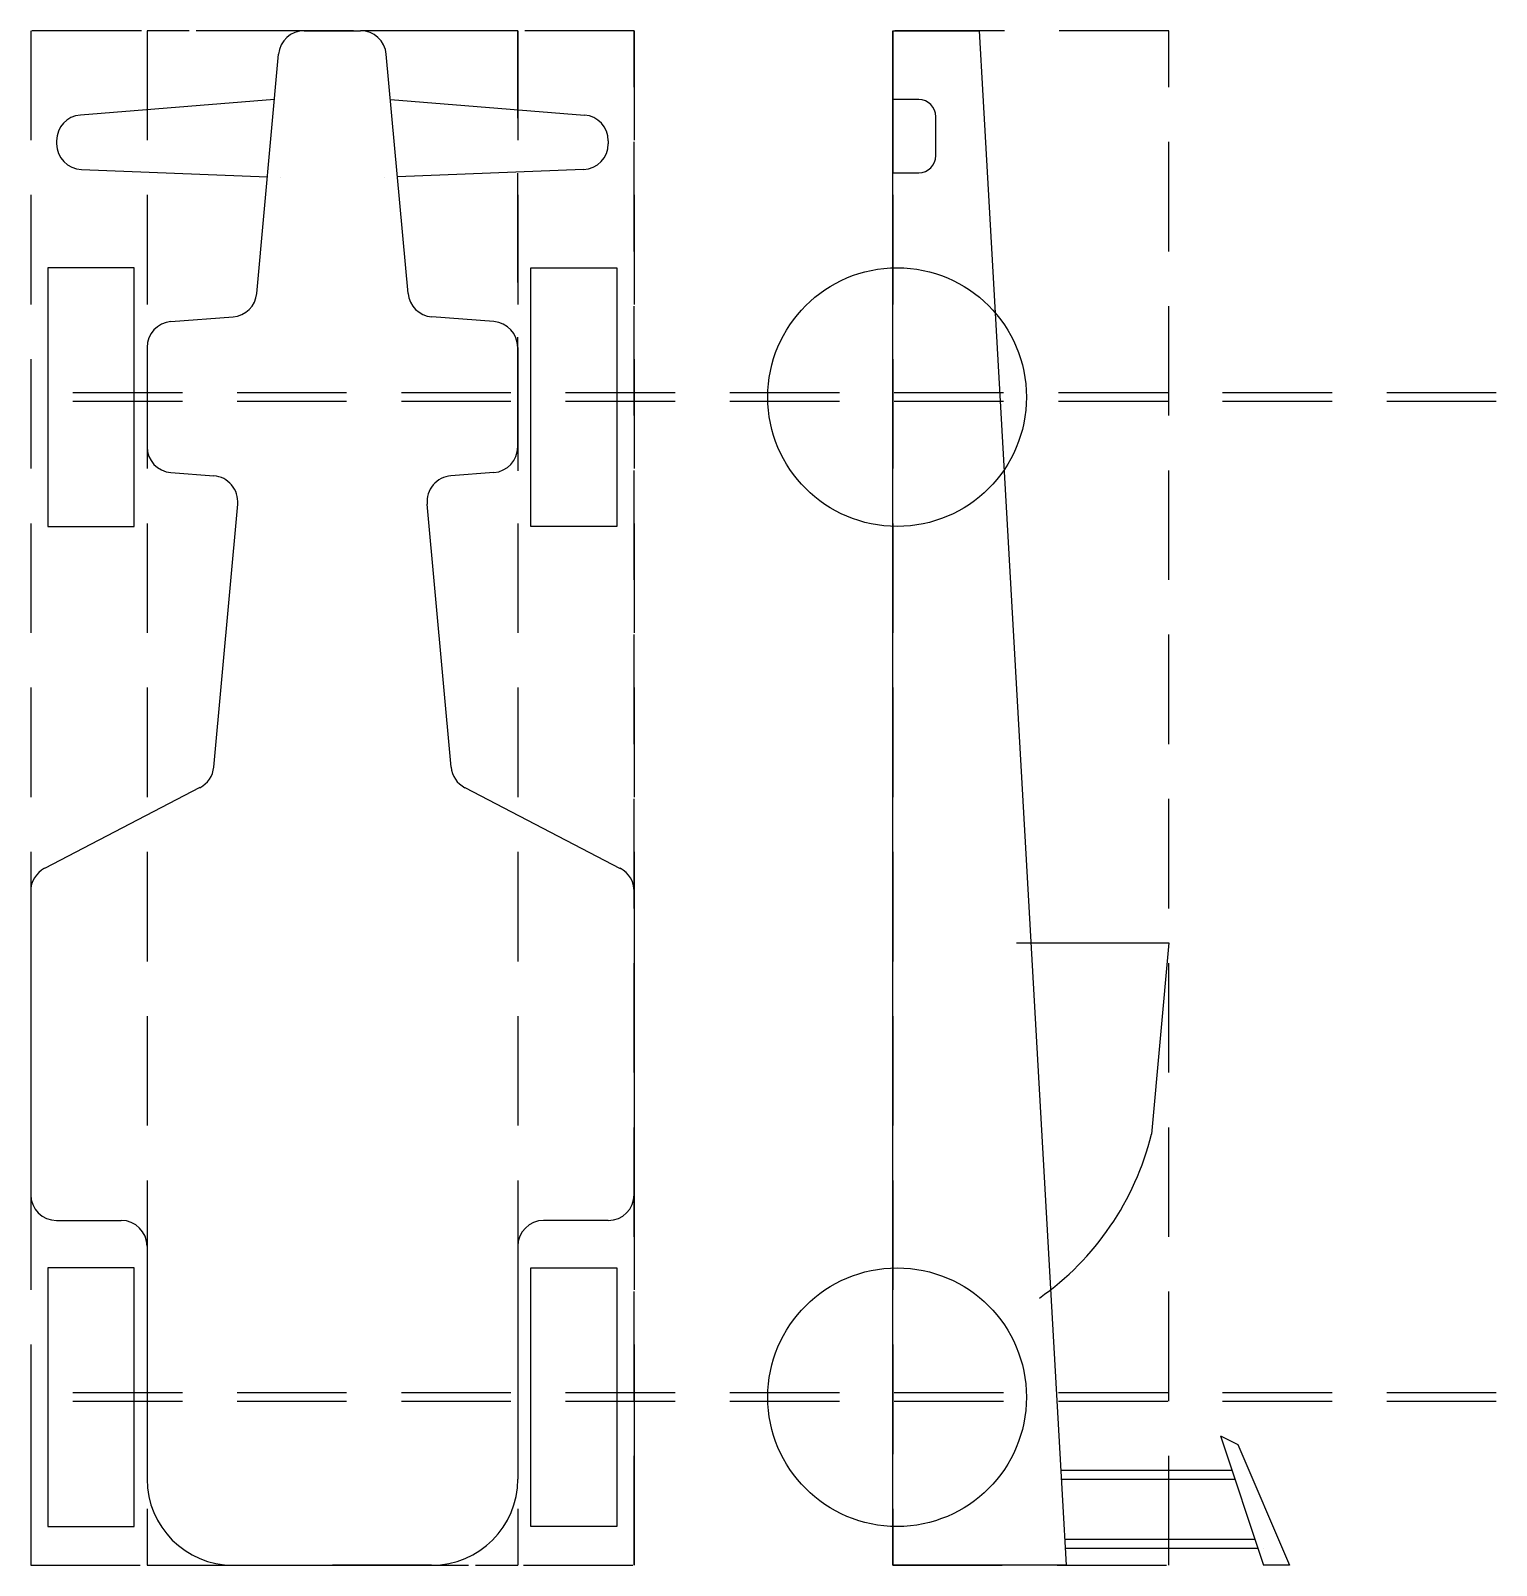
# Model space of a CAD drawing. Header units: millimetres. Extents: x 0 to 170, y 0 to 178.
import ezdxf

# ---------------------------------------------------------------- set-up
doc = ezdxf.new("R2010")
doc.units = ezdxf.units.MM
doc.linetypes.add('DASHED', pattern=[19.05, 12.7, -6.35])
doc.layers.get('0').update_dxf_attribs({"color": 252, "linetype": 'DASHED', "lineweight": 25, "true_color": 0xa0a0a4})
doc.layers.add('car', color=7, linetype='CONTINUOUS', lineweight=25, true_color=0x000000)

msp = doc.modelspace()

# ---------------------------------------------------------------- linework, layer by layer
for p, q in [((70, 178), (0, 178)), ((0, 178), (0, 0)), ((56.5, 178), (13.5, 178)), ((13.5, 178), (13.5, 0)), ((56.5, 129.74), (56.5, 178)), ((56.5, 178), (56.5, 0)), ((70, 0), (70, 178)), ((70, 178), (70, 0)), ((132, 178), (100, 178)), ((100, 178), (100, 0)), ((132, 0), (132, 178)), ((170, 136), (0, 136)), ((170, 135), (0, 135)), ((170, 20), (0, 20)), ((0, 19), (0, 0)), ((170, 19), (0, 19)), ((70, 19), (70, 0)), ((100, 0), (132, 0)), ((0, 0), (70, 0)), ((13.5, 0), (56.5, 0))]:
    msp.add_line(p, q)
at = {"layer": 'car'}
for p, q in [((31.74, 178), (38.26, 178)), ((100, 178), (110, 178)), ((100, 0), (100, 178)), ((110, 178), (120.11, 0)), ((26.23, 147.53), (28.75, 175.27)), ((43.77, 147.53), (41.25, 175.27)), ((28.27, 170.02), (5.76, 168.22)), ((41.73, 170.02), (64.24, 168.22)), ((103, 170.02), (100, 170.02)), ((100, 170.02), (100, 161.52)), ((105, 163.52), (105, 168.02)), ((3, 165.23), (3, 164.89)), ((67, 165.23), (67, 164.89)), ((5.88, 161.89), (27.46, 161.06)), ((29, 161), (29, 161)), ((41, 161), (41, 161)), ((64.12, 161.89), (42.54, 161.06)), ((100, 161.52), (103, 161.52)), ((12, 150.5), (2, 150.5)), ((2, 150.5), (2, 120.5)), ((12, 120.5), (12, 150.5)), ((58, 120.5), (58, 150.5)), ((58, 150.5), (68, 150.5)), ((68, 150.5), (68, 120.5)), ((16.27, 144.25), (23.47, 144.81)), ((53.73, 144.25), (46.53, 144.81)), ((13.5, 141.26), (13.5, 129.74)), ((56.5, 141.26), (56.5, 126.96)), ((16.27, 126.75), (21.25, 126.37)), ((53.73, 126.75), (48.75, 126.37)), ((21.24, 92.59), (24.01, 123.1)), ((48.76, 92.59), (45.99, 123.1)), ((2, 120.5), (12, 120.5)), ((68, 120.5), (58, 120.5)), ((19.63, 90.2), (1.62, 80.84)), ((50.37, 90.2), (68.38, 80.84)), ((0, 78.18), (0, 43)), ((70, 78.18), (70, 43)), ((114.35, 72.2), (132, 72.2)), ((132, 72.2), (130, 50)), ((3, 40), (10.5, 40)), ((13.5, 40), (13.5, 40)), ((56.5, 40), (56.5, 40)), ((67, 40), (59.5, 40)), ((13.5, 37), (13.5, 10)), ((56.5, 37), (56.5, 10)), ((12, 34.5), (2, 34.5)), ((2, 34.5), (2, 4.5)), ((12, 4.5), (12, 34.5)), ((58, 4.5), (58, 34.5)), ((58, 34.5), (68, 34.5)), ((68, 34.5), (68, 4.5)), ((138, 15), (143, 0)), ((138, 15), (140, 14)), ((140, 14), (146, 0)), ((139.33, 11), (119.49, 11)), ((119.55, 10), (139.67, 10)), ((2, 4.5), (12, 4.5)), ((68, 4.5), (58, 4.5)), ((142, 3), (119.94, 3)), ((120, 2), (142.33, 2)), ((143, 2), (143, 2)), ((120.11, 0), (100, 0)), ((146, 0), (143, 0)), ((143, 0), (143, 0)), ((23.5, 0), (35, 0)), ((35, 0), (35, 0)), ((46.5, 0), (35, 0)), ((35, 0), (35, 0))]:
    msp.add_line(p, q, dxfattribs=at)
for centre in [(100.5, 135.5), (100.5, 19.5)]:
    msp.add_circle(centre, 15, dxfattribs=at)
for centre, radius, start, end in [((31.74, 175), 3, 90, 174.8056), ((38.26, 175), 3, 5.1944, 90), ((103, 168.02), 2, 0, 90), ((6, 165.23), 3, 94.5739, 180), ((64, 165.23), 3, 360, 85.4261), ((6, 164.89), 3, 180, 267.7974), ((64, 164.89), 3, 272.2026, 360), ((103, 163.52), 2, 270, 0), ((23.24, 147.8), 3, 274.3987, 354.8056), ((46.76, 147.8), 3, 185.1944, 265.6013), ((16.5, 141.26), 3, 94.3987, 180), ((53.5, 141.26), 3, 0, 85.6013), ((16.5, 129.74), 3, 180, 265.6013), ((53.5, 129.74), 3, 274.3987, 0), ((21.02, 123.37), 3, 354.8056, 85.6013), ((48.98, 123.37), 3, 94.3987, 185.1944), ((18.25, 92.86), 3, 297.4472, 354.8056), ((51.75, 92.86), 3, 185.1944, 242.5528), ((3, 78.18), 3, 117.4472, 180), ((67, 78.18), 3, 0, 62.5528), ((98.17, 57.83), 32.78, 305.0636, 346.1757), ((3, 43), 3, 180, 270), ((67, 43), 3, 270, 0), ((10.5, 37), 3, 0, 90), ((59.5, 37), 3, 90, 180), ((23.5, 10), 10, 180, 270), ((46.5, 10), 10, 270, 0)]:
    msp.add_arc(centre, radius, start, end, dxfattribs=at)

doc.saveas('drawing.dxf')
